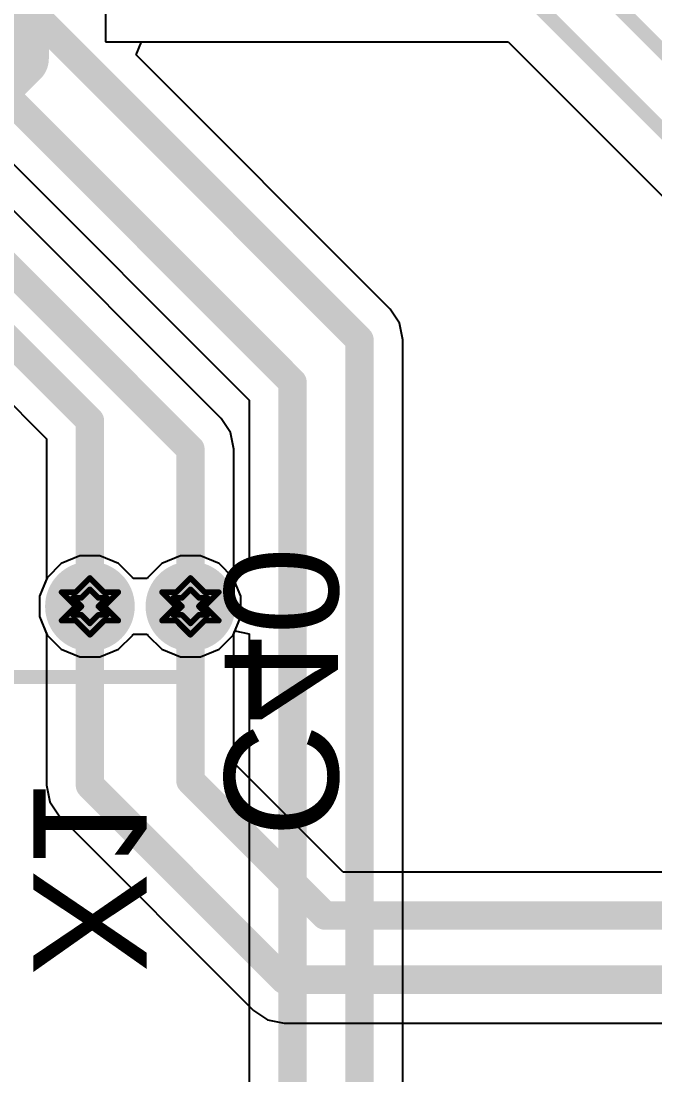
# Model space of a CAD drawing. Header units: inches. Extents: x -2.7 to 10.9, y -2.9 to 7.4.
# Drawn here: x 2.2453 to 2.4688, y -0.433 to -0.0617 of the extents above; entities that cross this region are included whole.
import ezdxf

# ---------------------------------------------------------------- set-up
doc = ezdxf.new("R2010")
doc.units = ezdxf.units.IN
doc.header["$MEASUREMENT"] = 0
for name, color, linetype in [('Board Outline', 216, 'Continuous'), ('Bottom Layer', 5, 'Continuous'), ('Bottom Overlay', 54, 'Continuous'), ('Bottom Solder', 6, 'Continuous'), ('Drill Drawing', 1, 'Continuous'), ('Layer 2', 16, 'Continuous'), ('Layer 3', 76, 'Continuous'), ('Top Layer', 1, 'Continuous'), ('Top Solder', 216, 'Continuous'), ('Via Holes', 16, 'Continuous')]:
    doc.layers.add(name, color=color, linetype=linetype)
doc.styles.add('Arial', font='', dxfattribs={"height": 0.2})
doc.styles.get('Arial').set_extended_font_data('Arial')

msp = doc.modelspace()

# ---------------------------------------------------------------- hatches: boundary and pattern name
at = {"layer": 'Bottom Layer'}
h = msp.add_hatch(color=5, dxfattribs=at)
edge = h.paths.add_edge_path()
edge.add_arc((2.26956, -0.26794), 0.01181, 0, 360)
h = msp.add_hatch(color=5, dxfattribs=at)
edge = h.paths.add_edge_path()
edge.add_arc((2.305, -0.26794), 0.01181, 0, 360)
at = {"layer": 'Bottom Solder'}
h = msp.add_hatch(color=6, dxfattribs=at)
edge = h.paths.add_edge_path()
edge.add_arc((2.26956, -0.26794), 0.01581, 0, 360)
h = msp.add_hatch(color=6, dxfattribs=at)
edge = h.paths.add_edge_path()
edge.add_arc((2.305, -0.26794), 0.01581, 0, 360)
at = {"layer": 'Layer 2'}
h = msp.add_hatch(color=16, dxfattribs=at)
edge = h.paths.add_edge_path()
edge.add_arc((2.26956, -0.26794), 0.01181, 0, 360)
h = msp.add_hatch(color=16, dxfattribs=at)
edge = h.paths.add_edge_path()
edge.add_arc((2.305, -0.26794), 0.01181, 0, 360)
at = {"layer": 'Layer 3'}
h = msp.add_hatch(color=76, dxfattribs=at)
edge = h.paths.add_edge_path()
edge.add_arc((2.26956, -0.26794), 0.01181, 0, 360)
h = msp.add_hatch(color=76, dxfattribs=at)
edge = h.paths.add_edge_path()
edge.add_arc((2.305, -0.26794), 0.01181, 0, 360)
at = {"layer": 'Top Layer'}
h = msp.add_hatch(color=1, dxfattribs=at)
edge = h.paths.add_edge_path()
edge.add_arc((2.26956, -0.26794), 0.01181, 0, 360)
h = msp.add_hatch(color=1, dxfattribs=at)
edge = h.paths.add_edge_path()
edge.add_arc((2.305, -0.26794), 0.01181, 0, 360)
at = {"layer": 'Top Solder'}
h = msp.add_hatch(color=216, dxfattribs=at)
edge = h.paths.add_edge_path()
edge.add_arc((2.26956, -0.26794), 0.01581, 0, 360)
h = msp.add_hatch(color=216, dxfattribs=at)
edge = h.paths.add_edge_path()
edge.add_arc((2.305, -0.26794), 0.01581, 0, 360)
at = {"layer": 'Via Holes'}
h = msp.add_hatch(color=7, dxfattribs=at)
edge = h.paths.add_edge_path()
edge.add_arc((2.26956, -0.26794), 0.00591, 0, 360)
h = msp.add_hatch(color=7, dxfattribs=at)
edge = h.paths.add_edge_path()
edge.add_arc((2.305, -0.26794), 0.00591, 0, 360)

# ---------------------------------------------------------------- linework, layer by layer
at = {"layer": 'Board Outline'}
for points in [[(2.43239, -0.03328, 0.005, 0.005, 0), (2.62036, -0.22125, 0.005, 0.005, 0)], [(2.42452, -0.05328, 0.005, 0.005, 0), (2.61249, -0.24125, 0.005, 0.005, 0)], [(2.84412, -0.24125, 0.005, 0.005, -0.741893), (-2.49969, -1.37795, 0.005, 0.005, 0)]]:
    msp.add_lwpolyline(points, format="xyseb", dxfattribs=at)
at = {"layer": 'Bottom Layer'}
for p, q in [((2.17267, -0.04228), (2.32571, -0.19531)), ((2.31581, -0.20176), (2.16246, -0.0484)), ((2.28582, -0.07362), (2.28773, -0.069)), ((2.28773, -0.069), (2.417, -0.069)), ((2.417, -0.069), (2.609, -0.261)), ((2.37543, -0.16324), (2.28582, -0.07362)), ((2.12456, -0.07919), (2.25426, -0.20889)), ((2.37875, -0.1682), (2.37543, -0.16324)), ((2.37991, -0.17405), (2.37875, -0.1682)), ((2.37991, -0.68742), (2.37991, -0.17405)), ((2.32571, -0.19531), (2.32571, -0.25229)), ((2.31913, -0.20672), (2.31581, -0.20176)), ((2.32029, -0.21257), (2.31913, -0.20672)), ((2.25426, -0.20889), (2.25426, -0.25832)), ((2.32029, -0.2543), (2.32029, -0.21257)), ((2.32571, -0.25229), (2.32071, -0.25464)), ((2.32071, -0.25464), (2.32029, -0.2543)), ((2.25426, -0.25832), (2.25175, -0.26439)), ((2.25175, -0.26439), (2.25175, -0.27148)), ((2.25175, -0.27148), (2.25446, -0.27803)), ((2.25446, -0.27803), (2.25947, -0.28304)), ((2.27965, -0.28304), (2.28466, -0.27803)), ((2.28466, -0.27803), (2.28478, -0.27773)), ((2.28478, -0.27773), (2.28978, -0.27773)), ((2.28978, -0.27773), (2.2899, -0.27803)), ((2.2899, -0.27803), (2.29491, -0.28304)), ((2.31509, -0.28304), (2.3201, -0.27803)), ((2.3201, -0.27803), (2.32071, -0.27656)), ((2.32071, -0.27656), (2.32571, -0.27756)), ((2.32571, -0.27756), (2.32571, -0.68952)), ((2.25947, -0.28304), (2.26602, -0.28575)), ((2.26602, -0.28575), (2.2731, -0.28575)), ((2.2731, -0.28575), (2.27965, -0.28304)), ((2.29491, -0.28304), (2.30146, -0.28575)), ((2.30146, -0.28575), (2.30854, -0.28575)), ((2.30854, -0.28575), (2.31509, -0.28304))]:
    msp.add_line(p, q, dxfattribs=at)
for points in [[(2.20857, -0.018, 0.01, 0.01, 0), (2.36462, -0.17405, 0.01, 0.01, 0)], [(2.18349, -0.03147, 0.01, 0.01, 0), (2.341, -0.18898, 0.01, 0.01, 0)], [(2.14716, -0.05473, 0.01, 0.01, 0), (2.305, -0.21257, 0.01, 0.01, 0)], [(2.13134, -0.06434, 0.01, 0.01, 0), (2.26956, -0.20256, 0.01, 0.01, 0)], [(2.36462, -0.68742, 0.01, 0.01, 0), (2.36462, -0.17405, 0.01, 0.01, 0)], [(2.341, -0.68956, 0.01, 0.01, 0), (2.341, -0.18898, 0.01, 0.01, 0)], [(2.26956, -0.26794, 0.01, 0.01, 0), (2.26956, -0.20256, 0.01, 0.01, 0)], [(2.305, -0.26794, 0.01, 0.01, 0), (2.305, -0.21257, 0.01, 0.01, 0)]]:
    msp.add_lwpolyline(points, format="xyseb", dxfattribs=at)
for points in [[(2.36212, -0.17405, 0.005, 0.005, 1), (2.36712, -0.17405, 0.005, 0.005, 1)], [(2.36212, -0.17405, 0.005, 0.005, 1), (2.36712, -0.17405, 0.005, 0.005, 1)], [(2.3385, -0.18898, 0.005, 0.005, 1), (2.3435, -0.18898, 0.005, 0.005, 1)], [(2.3385, -0.18898, 0.005, 0.005, 1), (2.3435, -0.18898, 0.005, 0.005, 1)], [(2.26706, -0.20256, 0.005, 0.005, 1), (2.27206, -0.20256, 0.005, 0.005, 1)], [(2.26706, -0.20256, 0.005, 0.005, 1), (2.27206, -0.20256, 0.005, 0.005, 1)], [(2.3025, -0.21257, 0.005, 0.005, 1), (2.3075, -0.21257, 0.005, 0.005, 1)], [(2.3025, -0.21257, 0.005, 0.005, 1), (2.3075, -0.21257, 0.005, 0.005, 1)], [(2.26706, -0.26794, 0.005, 0.005, 1), (2.27206, -0.26794, 0.005, 0.005, 1)], [(2.3025, -0.26794, 0.005, 0.005, 1), (2.3075, -0.26794, 0.005, 0.005, 1)]]:
    msp.add_lwpolyline(points, format="xyseb", close=True, dxfattribs=at)
at = {"layer": 'Bottom Overlay'}
msp.add_lwpolyline([(2.15727, -0.29282, 0.005, 0.005, 0), (2.30172, -0.29282, 0.005, 0.005, 0)], format="xyseb", dxfattribs=at)
msp.add_lwpolyline([(2.30047, -0.29282, 0.0025, 0.0025, 1), (2.30297, -0.29282, 0.0025, 0.0025, 1)], format="xyseb", close=True, dxfattribs=at)
at = {"layer": 'Drill Drawing'}
for points in [[(2.26456, -0.26294, 0.002, 0.002, 0), (2.26956, -0.25794, 0.002, 0.002, 0)], [(2.26956, -0.25794, 0.002, 0.002, 0), (2.27456, -0.26294, 0.002, 0.002, 0)], [(2.3, -0.26294, 0.002, 0.002, 0), (2.305, -0.25794, 0.002, 0.002, 0)], [(2.305, -0.25794, 0.002, 0.002, 0), (2.31, -0.26294, 0.002, 0.002, 0)], [(2.25956, -0.26294, 0.002, 0.002, 0), (2.26456, -0.26794, 0.002, 0.002, 0)], [(2.25956, -0.26294, 0.002, 0.002, 0), (2.26456, -0.26294, 0.002, 0.002, 0)], [(2.26656, -0.26494, 0.002, 0.002, 0), (2.26956, -0.26194, 0.002, 0.002, 0)], [(2.26956, -0.26194, 0.002, 0.002, 0), (2.27256, -0.26494, 0.002, 0.002, 0)], [(2.27456, -0.26294, 0.002, 0.002, 0), (2.27956, -0.26294, 0.002, 0.002, 0)], [(2.27456, -0.26794, 0.002, 0.002, 0), (2.27956, -0.26294, 0.002, 0.002, 0)], [(2.295, -0.26294, 0.002, 0.002, 0), (2.3, -0.26794, 0.002, 0.002, 0)], [(2.295, -0.26294, 0.002, 0.002, 0), (2.3, -0.26294, 0.002, 0.002, 0)], [(2.302, -0.26494, 0.002, 0.002, 0), (2.305, -0.26194, 0.002, 0.002, 0)], [(2.305, -0.26194, 0.002, 0.002, 0), (2.308, -0.26494, 0.002, 0.002, 0)], [(2.31, -0.26294, 0.002, 0.002, 0), (2.315, -0.26294, 0.002, 0.002, 0)], [(2.31, -0.26794, 0.002, 0.002, 0), (2.315, -0.26294, 0.002, 0.002, 0)], [(2.25956, -0.27294, 0.002, 0.002, 0), (2.26456, -0.26794, 0.002, 0.002, 0)], [(2.26356, -0.26494, 0.002, 0.002, 0), (2.26656, -0.26794, 0.002, 0.002, 0)], [(2.26356, -0.26494, 0.002, 0.002, 0), (2.26656, -0.26494, 0.002, 0.002, 0)], [(2.26356, -0.27094, 0.002, 0.002, 0), (2.26656, -0.26794, 0.002, 0.002, 0)], [(2.27256, -0.26494, 0.002, 0.002, 0), (2.27556, -0.26494, 0.002, 0.002, 0)], [(2.27256, -0.26794, 0.002, 0.002, 0), (2.27556, -0.26494, 0.002, 0.002, 0)], [(2.27256, -0.26794, 0.002, 0.002, 0), (2.27556, -0.27094, 0.002, 0.002, 0)], [(2.27456, -0.26794, 0.002, 0.002, 0), (2.27956, -0.27294, 0.002, 0.002, 0)], [(2.295, -0.27294, 0.002, 0.002, 0), (2.3, -0.26794, 0.002, 0.002, 0)], [(2.299, -0.26494, 0.002, 0.002, 0), (2.302, -0.26794, 0.002, 0.002, 0)], [(2.299, -0.26494, 0.002, 0.002, 0), (2.302, -0.26494, 0.002, 0.002, 0)], [(2.299, -0.27094, 0.002, 0.002, 0), (2.302, -0.26794, 0.002, 0.002, 0)], [(2.308, -0.26494, 0.002, 0.002, 0), (2.311, -0.26494, 0.002, 0.002, 0)], [(2.308, -0.26794, 0.002, 0.002, 0), (2.311, -0.26494, 0.002, 0.002, 0)], [(2.308, -0.26794, 0.002, 0.002, 0), (2.311, -0.27094, 0.002, 0.002, 0)], [(2.31, -0.26794, 0.002, 0.002, 0), (2.315, -0.27294, 0.002, 0.002, 0)], [(2.26356, -0.27094, 0.002, 0.002, 0), (2.26656, -0.27094, 0.002, 0.002, 0)], [(2.26656, -0.27094, 0.002, 0.002, 0), (2.26956, -0.27394, 0.002, 0.002, 0)], [(2.26956, -0.27394, 0.002, 0.002, 0), (2.27256, -0.27094, 0.002, 0.002, 0)], [(2.27256, -0.27094, 0.002, 0.002, 0), (2.27556, -0.27094, 0.002, 0.002, 0)], [(2.299, -0.27094, 0.002, 0.002, 0), (2.302, -0.27094, 0.002, 0.002, 0)], [(2.302, -0.27094, 0.002, 0.002, 0), (2.305, -0.27394, 0.002, 0.002, 0)], [(2.305, -0.27394, 0.002, 0.002, 0), (2.308, -0.27094, 0.002, 0.002, 0)], [(2.308, -0.27094, 0.002, 0.002, 0), (2.311, -0.27094, 0.002, 0.002, 0)], [(2.25956, -0.27294, 0.002, 0.002, 0), (2.26456, -0.27294, 0.002, 0.002, 0)], [(2.26456, -0.27294, 0.002, 0.002, 0), (2.26956, -0.27794, 0.002, 0.002, 0)], [(2.26956, -0.27794, 0.002, 0.002, 0), (2.27456, -0.27294, 0.002, 0.002, 0)], [(2.27456, -0.27294, 0.002, 0.002, 0), (2.27956, -0.27294, 0.002, 0.002, 0)], [(2.295, -0.27294, 0.002, 0.002, 0), (2.3, -0.27294, 0.002, 0.002, 0)], [(2.3, -0.27294, 0.002, 0.002, 0), (2.305, -0.27794, 0.002, 0.002, 0)], [(2.305, -0.27794, 0.002, 0.002, 0), (2.31, -0.27294, 0.002, 0.002, 0)], [(2.31, -0.27294, 0.002, 0.002, 0), (2.315, -0.27294, 0.002, 0.002, 0)]]:
    msp.add_lwpolyline(points, format="xyseb", dxfattribs=at)
for points in [[(2.26906, -0.25794, 0.001, 0.001, 1), (2.27006, -0.25794, 0.001, 0.001, 1)], [(2.26906, -0.25794, 0.001, 0.001, 1), (2.27006, -0.25794, 0.001, 0.001, 1)], [(2.3045, -0.25794, 0.001, 0.001, 1), (2.3055, -0.25794, 0.001, 0.001, 1)], [(2.3045, -0.25794, 0.001, 0.001, 1), (2.3055, -0.25794, 0.001, 0.001, 1)], [(2.25906, -0.26294, 0.001, 0.001, 1), (2.26006, -0.26294, 0.001, 0.001, 1)], [(2.25906, -0.26294, 0.001, 0.001, 1), (2.26006, -0.26294, 0.001, 0.001, 1)], [(2.26406, -0.26294, 0.001, 0.001, 1), (2.26506, -0.26294, 0.001, 0.001, 1)], [(2.26406, -0.26294, 0.001, 0.001, 1), (2.26506, -0.26294, 0.001, 0.001, 1)], [(2.26906, -0.26194, 0.001, 0.001, 1), (2.27006, -0.26194, 0.001, 0.001, 1)], [(2.26906, -0.26194, 0.001, 0.001, 1), (2.27006, -0.26194, 0.001, 0.001, 1)], [(2.27406, -0.26294, 0.001, 0.001, 1), (2.27506, -0.26294, 0.001, 0.001, 1)], [(2.27406, -0.26294, 0.001, 0.001, 1), (2.27506, -0.26294, 0.001, 0.001, 1)], [(2.27906, -0.26294, 0.001, 0.001, 1), (2.28006, -0.26294, 0.001, 0.001, 1)], [(2.27906, -0.26294, 0.001, 0.001, 1), (2.28006, -0.26294, 0.001, 0.001, 1)], [(2.2945, -0.26294, 0.001, 0.001, 1), (2.2955, -0.26294, 0.001, 0.001, 1)], [(2.2945, -0.26294, 0.001, 0.001, 1), (2.2955, -0.26294, 0.001, 0.001, 1)], [(2.2995, -0.26294, 0.001, 0.001, 1), (2.3005, -0.26294, 0.001, 0.001, 1)], [(2.2995, -0.26294, 0.001, 0.001, 1), (2.3005, -0.26294, 0.001, 0.001, 1)], [(2.3045, -0.26194, 0.001, 0.001, 1), (2.3055, -0.26194, 0.001, 0.001, 1)], [(2.3045, -0.26194, 0.001, 0.001, 1), (2.3055, -0.26194, 0.001, 0.001, 1)], [(2.3095, -0.26294, 0.001, 0.001, 1), (2.3105, -0.26294, 0.001, 0.001, 1)], [(2.3095, -0.26294, 0.001, 0.001, 1), (2.3105, -0.26294, 0.001, 0.001, 1)], [(2.3145, -0.26294, 0.001, 0.001, 1), (2.3155, -0.26294, 0.001, 0.001, 1)], [(2.3145, -0.26294, 0.001, 0.001, 1), (2.3155, -0.26294, 0.001, 0.001, 1)], [(2.26306, -0.26494, 0.001, 0.001, 1), (2.26406, -0.26494, 0.001, 0.001, 1)], [(2.26306, -0.26494, 0.001, 0.001, 1), (2.26406, -0.26494, 0.001, 0.001, 1)], [(2.26406, -0.26794, 0.001, 0.001, 1), (2.26506, -0.26794, 0.001, 0.001, 1)], [(2.26406, -0.26794, 0.001, 0.001, 1), (2.26506, -0.26794, 0.001, 0.001, 1)], [(2.26606, -0.26494, 0.001, 0.001, 1), (2.26706, -0.26494, 0.001, 0.001, 1)], [(2.26606, -0.26494, 0.001, 0.001, 1), (2.26706, -0.26494, 0.001, 0.001, 1)], [(2.26606, -0.26794, 0.001, 0.001, 1), (2.26706, -0.26794, 0.001, 0.001, 1)], [(2.26606, -0.26794, 0.001, 0.001, 1), (2.26706, -0.26794, 0.001, 0.001, 1)], [(2.27206, -0.26494, 0.001, 0.001, 1), (2.27306, -0.26494, 0.001, 0.001, 1)], [(2.27206, -0.26494, 0.001, 0.001, 1), (2.27306, -0.26494, 0.001, 0.001, 1)], [(2.27206, -0.26794, 0.001, 0.001, 1), (2.27306, -0.26794, 0.001, 0.001, 1)], [(2.27206, -0.26794, 0.001, 0.001, 1), (2.27306, -0.26794, 0.001, 0.001, 1)], [(2.27406, -0.26794, 0.001, 0.001, 1), (2.27506, -0.26794, 0.001, 0.001, 1)], [(2.27406, -0.26794, 0.001, 0.001, 1), (2.27506, -0.26794, 0.001, 0.001, 1)], [(2.27506, -0.26494, 0.001, 0.001, 1), (2.27606, -0.26494, 0.001, 0.001, 1)], [(2.27506, -0.26494, 0.001, 0.001, 1), (2.27606, -0.26494, 0.001, 0.001, 1)], [(2.2985, -0.26494, 0.001, 0.001, 1), (2.2995, -0.26494, 0.001, 0.001, 1)], [(2.2985, -0.26494, 0.001, 0.001, 1), (2.2995, -0.26494, 0.001, 0.001, 1)], [(2.2995, -0.26794, 0.001, 0.001, 1), (2.3005, -0.26794, 0.001, 0.001, 1)], [(2.2995, -0.26794, 0.001, 0.001, 1), (2.3005, -0.26794, 0.001, 0.001, 1)], [(2.3015, -0.26494, 0.001, 0.001, 1), (2.3025, -0.26494, 0.001, 0.001, 1)], [(2.3015, -0.26494, 0.001, 0.001, 1), (2.3025, -0.26494, 0.001, 0.001, 1)], [(2.3015, -0.26794, 0.001, 0.001, 1), (2.3025, -0.26794, 0.001, 0.001, 1)], [(2.3015, -0.26794, 0.001, 0.001, 1), (2.3025, -0.26794, 0.001, 0.001, 1)], [(2.3075, -0.26494, 0.001, 0.001, 1), (2.3085, -0.26494, 0.001, 0.001, 1)], [(2.3075, -0.26494, 0.001, 0.001, 1), (2.3085, -0.26494, 0.001, 0.001, 1)], [(2.3075, -0.26794, 0.001, 0.001, 1), (2.3085, -0.26794, 0.001, 0.001, 1)], [(2.3075, -0.26794, 0.001, 0.001, 1), (2.3085, -0.26794, 0.001, 0.001, 1)], [(2.3095, -0.26794, 0.001, 0.001, 1), (2.3105, -0.26794, 0.001, 0.001, 1)], [(2.3095, -0.26794, 0.001, 0.001, 1), (2.3105, -0.26794, 0.001, 0.001, 1)], [(2.3105, -0.26494, 0.001, 0.001, 1), (2.3115, -0.26494, 0.001, 0.001, 1)], [(2.3105, -0.26494, 0.001, 0.001, 1), (2.3115, -0.26494, 0.001, 0.001, 1)], [(2.26306, -0.27094, 0.001, 0.001, 1), (2.26406, -0.27094, 0.001, 0.001, 1)], [(2.26306, -0.27094, 0.001, 0.001, 1), (2.26406, -0.27094, 0.001, 0.001, 1)], [(2.26606, -0.27094, 0.001, 0.001, 1), (2.26706, -0.27094, 0.001, 0.001, 1)], [(2.26606, -0.27094, 0.001, 0.001, 1), (2.26706, -0.27094, 0.001, 0.001, 1)], [(2.27206, -0.27094, 0.001, 0.001, 1), (2.27306, -0.27094, 0.001, 0.001, 1)], [(2.27206, -0.27094, 0.001, 0.001, 1), (2.27306, -0.27094, 0.001, 0.001, 1)], [(2.27506, -0.27094, 0.001, 0.001, 1), (2.27606, -0.27094, 0.001, 0.001, 1)], [(2.27506, -0.27094, 0.001, 0.001, 1), (2.27606, -0.27094, 0.001, 0.001, 1)], [(2.2985, -0.27094, 0.001, 0.001, 1), (2.2995, -0.27094, 0.001, 0.001, 1)], [(2.2985, -0.27094, 0.001, 0.001, 1), (2.2995, -0.27094, 0.001, 0.001, 1)], [(2.3015, -0.27094, 0.001, 0.001, 1), (2.3025, -0.27094, 0.001, 0.001, 1)], [(2.3015, -0.27094, 0.001, 0.001, 1), (2.3025, -0.27094, 0.001, 0.001, 1)], [(2.3075, -0.27094, 0.001, 0.001, 1), (2.3085, -0.27094, 0.001, 0.001, 1)], [(2.3075, -0.27094, 0.001, 0.001, 1), (2.3085, -0.27094, 0.001, 0.001, 1)], [(2.3105, -0.27094, 0.001, 0.001, 1), (2.3115, -0.27094, 0.001, 0.001, 1)], [(2.3105, -0.27094, 0.001, 0.001, 1), (2.3115, -0.27094, 0.001, 0.001, 1)], [(2.25906, -0.27294, 0.001, 0.001, 1), (2.26006, -0.27294, 0.001, 0.001, 1)], [(2.25906, -0.27294, 0.001, 0.001, 1), (2.26006, -0.27294, 0.001, 0.001, 1)], [(2.26406, -0.27294, 0.001, 0.001, 1), (2.26506, -0.27294, 0.001, 0.001, 1)], [(2.26406, -0.27294, 0.001, 0.001, 1), (2.26506, -0.27294, 0.001, 0.001, 1)], [(2.26906, -0.27394, 0.001, 0.001, 1), (2.27006, -0.27394, 0.001, 0.001, 1)], [(2.26906, -0.27394, 0.001, 0.001, 1), (2.27006, -0.27394, 0.001, 0.001, 1)], [(2.27406, -0.27294, 0.001, 0.001, 1), (2.27506, -0.27294, 0.001, 0.001, 1)], [(2.27406, -0.27294, 0.001, 0.001, 1), (2.27506, -0.27294, 0.001, 0.001, 1)], [(2.27906, -0.27294, 0.001, 0.001, 1), (2.28006, -0.27294, 0.001, 0.001, 1)], [(2.27906, -0.27294, 0.001, 0.001, 1), (2.28006, -0.27294, 0.001, 0.001, 1)], [(2.2945, -0.27294, 0.001, 0.001, 1), (2.2955, -0.27294, 0.001, 0.001, 1)], [(2.2945, -0.27294, 0.001, 0.001, 1), (2.2955, -0.27294, 0.001, 0.001, 1)], [(2.2995, -0.27294, 0.001, 0.001, 1), (2.3005, -0.27294, 0.001, 0.001, 1)], [(2.2995, -0.27294, 0.001, 0.001, 1), (2.3005, -0.27294, 0.001, 0.001, 1)], [(2.3045, -0.27394, 0.001, 0.001, 1), (2.3055, -0.27394, 0.001, 0.001, 1)], [(2.3045, -0.27394, 0.001, 0.001, 1), (2.3055, -0.27394, 0.001, 0.001, 1)], [(2.3095, -0.27294, 0.001, 0.001, 1), (2.3105, -0.27294, 0.001, 0.001, 1)], [(2.3095, -0.27294, 0.001, 0.001, 1), (2.3105, -0.27294, 0.001, 0.001, 1)], [(2.3145, -0.27294, 0.001, 0.001, 1), (2.3155, -0.27294, 0.001, 0.001, 1)], [(2.3145, -0.27294, 0.001, 0.001, 1), (2.3155, -0.27294, 0.001, 0.001, 1)], [(2.26906, -0.27794, 0.001, 0.001, 1), (2.27006, -0.27794, 0.001, 0.001, 1)], [(2.26906, -0.27794, 0.001, 0.001, 1), (2.27006, -0.27794, 0.001, 0.001, 1)], [(2.3045, -0.27794, 0.001, 0.001, 1), (2.3055, -0.27794, 0.001, 0.001, 1)], [(2.3045, -0.27794, 0.001, 0.001, 1), (2.3055, -0.27794, 0.001, 0.001, 1)]]:
    msp.add_lwpolyline(points, format="xyseb", close=True, dxfattribs=at)
at = {"layer": 'Layer 2'}
for p, q in [((2.275, 0.079), (2.275, -0.069)), ((2.275, -0.069), (2.417, -0.069)), ((2.417, -0.069), (2.609, -0.261)), ((2.26602, -0.25013), (2.25947, -0.25284)), ((2.2731, -0.25013), (2.26602, -0.25013)), ((2.27965, -0.25284), (2.2731, -0.25013)), ((2.30146, -0.25013), (2.29491, -0.25284)), ((2.30854, -0.25013), (2.30146, -0.25013)), ((2.31509, -0.25284), (2.30854, -0.25013)), ((2.25947, -0.25284), (2.25446, -0.25785)), ((2.28466, -0.25785), (2.27965, -0.25284)), ((2.29491, -0.25284), (2.2899, -0.25785)), ((2.3201, -0.25785), (2.31509, -0.25284)), ((2.25446, -0.25785), (2.25175, -0.26439)), ((2.28478, -0.25814), (2.28466, -0.25785)), ((2.28978, -0.25814), (2.28478, -0.25814)), ((2.2899, -0.25785), (2.28978, -0.25814)), ((2.32281, -0.26439), (2.3201, -0.25785)), ((2.25175, -0.26439), (2.25175, -0.27148)), ((2.32281, -0.27148), (2.32281, -0.26439)), ((2.25175, -0.27148), (2.25446, -0.27803)), ((2.3201, -0.27803), (2.32281, -0.27148)), ((2.25446, -0.27803), (2.25947, -0.28304)), ((2.27965, -0.28304), (2.28466, -0.27803)), ((2.28466, -0.27803), (2.28478, -0.27773)), ((2.28478, -0.27773), (2.28978, -0.27773)), ((2.28978, -0.27773), (2.2899, -0.27803)), ((2.2899, -0.27803), (2.29491, -0.28304)), ((2.31509, -0.28304), (2.3201, -0.27803)), ((2.25947, -0.28304), (2.26602, -0.28575)), ((2.26602, -0.28575), (2.2731, -0.28575)), ((2.2731, -0.28575), (2.27965, -0.28304)), ((2.29491, -0.28304), (2.30146, -0.28575)), ((2.30146, -0.28575), (2.30854, -0.28575)), ((2.30854, -0.28575), (2.31509, -0.28304))]:
    msp.add_line(p, q, dxfattribs=at)
at = {"layer": 'Layer 3'}
for p, q in [((2.275, 0.079), (2.275, -0.069)), ((2.275, -0.069), (2.417, -0.069)), ((2.417, -0.069), (2.609, -0.261)), ((2.26602, -0.25013), (2.25947, -0.25284)), ((2.2731, -0.25013), (2.26602, -0.25013)), ((2.27965, -0.25284), (2.2731, -0.25013)), ((2.30146, -0.25013), (2.29491, -0.25284)), ((2.30854, -0.25013), (2.30146, -0.25013)), ((2.31509, -0.25284), (2.30854, -0.25013)), ((2.25947, -0.25284), (2.25446, -0.25785)), ((2.28466, -0.25785), (2.27965, -0.25284)), ((2.29491, -0.25284), (2.2899, -0.25785)), ((2.3201, -0.25785), (2.31509, -0.25284)), ((2.25446, -0.25785), (2.25175, -0.26439)), ((2.28478, -0.25814), (2.28466, -0.25785)), ((2.28978, -0.25814), (2.28478, -0.25814)), ((2.2899, -0.25785), (2.28978, -0.25814)), ((2.32281, -0.26439), (2.3201, -0.25785)), ((2.25175, -0.26439), (2.25175, -0.27148)), ((2.32281, -0.27148), (2.32281, -0.26439)), ((2.25175, -0.27148), (2.25446, -0.27803)), ((2.3201, -0.27803), (2.32281, -0.27148)), ((2.25446, -0.27803), (2.25947, -0.28304)), ((2.27965, -0.28304), (2.28466, -0.27803)), ((2.28466, -0.27803), (2.28478, -0.27773)), ((2.28478, -0.27773), (2.28978, -0.27773)), ((2.28978, -0.27773), (2.2899, -0.27803)), ((2.2899, -0.27803), (2.29491, -0.28304)), ((2.31509, -0.28304), (2.3201, -0.27803)), ((2.25947, -0.28304), (2.26602, -0.28575)), ((2.26602, -0.28575), (2.2731, -0.28575)), ((2.2731, -0.28575), (2.27965, -0.28304)), ((2.29491, -0.28304), (2.30146, -0.28575)), ((2.30146, -0.28575), (2.30854, -0.28575)), ((2.30854, -0.28575), (2.31509, -0.28304))]:
    msp.add_line(p, q, dxfattribs=at)
for points in [[(2.24508, -0.07498, 0.02, 0.02, 0), (2.24508, -0.0083, 0.02, 0.02, 0)], [(2.22706, -0.093, 0.02, 0.02, 0), (2.24508, -0.07498, 0.02, 0.02, 0)]]:
    msp.add_lwpolyline(points, format="xyseb", dxfattribs=at)
msp.add_lwpolyline([(2.24008, -0.07498, 0.01, 0.01, 1), (2.25008, -0.07498, 0.01, 0.01, 1)], format="xyseb", close=True, dxfattribs=at)
msp.add_lwpolyline([(2.24008, -0.07498, 0.01, 0.01, 1), (2.25008, -0.07498, 0.01, 0.01, 1)], format="xyseb", close=True, dxfattribs=at)
at = {"layer": 'Top Layer'}
for p, q in [((2.275, -0.02065), (2.275, -0.069)), ((2.275, -0.069), (2.417, -0.069)), ((2.417, -0.069), (2.609, -0.261)), ((2.26602, -0.25013), (2.25947, -0.25284)), ((2.2731, -0.25013), (2.26602, -0.25013)), ((2.27965, -0.25284), (2.2731, -0.25013)), ((2.30146, -0.25013), (2.29491, -0.25284)), ((2.30854, -0.25013), (2.30146, -0.25013)), ((2.31509, -0.25284), (2.30854, -0.25013)), ((2.25947, -0.25284), (2.25446, -0.25785)), ((2.28466, -0.25785), (2.27965, -0.25284)), ((2.29491, -0.25284), (2.2899, -0.25785)), ((2.3201, -0.25785), (2.31509, -0.25284)), ((2.25446, -0.25785), (2.25175, -0.26439)), ((2.28478, -0.25814), (2.28466, -0.25785)), ((2.28978, -0.25814), (2.28478, -0.25814)), ((2.2899, -0.25785), (2.28978, -0.25814)), ((2.32281, -0.26439), (2.3201, -0.25785)), ((2.25175, -0.26439), (2.25175, -0.27148)), ((2.32281, -0.27148), (2.32281, -0.26439)), ((2.25175, -0.27148), (2.25426, -0.27756)), ((2.32029, -0.27756), (2.32281, -0.27148)), ((2.25426, -0.27756), (2.25426, -0.33095)), ((2.32029, -0.32303), (2.32029, -0.27756)), ((2.35886, -0.3616), (2.32029, -0.32303)), ((2.25426, -0.33095), (2.25543, -0.33681)), ((2.25543, -0.33681), (2.25874, -0.34177)), ((2.25874, -0.34177), (2.32725, -0.41028)), ((2.52168, -0.3616), (2.35886, -0.3616)), ((2.32725, -0.41028), (2.33221, -0.41359)), ((2.33221, -0.41359), (2.33806, -0.41476)), ((2.33806, -0.41476), (2.4974, -0.41476))]:
    msp.add_line(p, q, dxfattribs=at)
for points in [[(2.26956, -0.33095, 0.01, 0.01, 0), (2.26956, -0.26794, 0.01, 0.01, 0)], [(2.305, -0.32937, 0.01, 0.01, 0), (2.305, -0.2687, 0.01, 0.01, 0)], [(2.26956, -0.33095, 0.01, 0.01, 0), (2.33806, -0.39946, 0.01, 0.01, 0)], [(2.305, -0.32937, 0.01, 0.01, 0), (2.35253, -0.3769, 0.01, 0.01, 0)], [(2.35253, -0.3769, 0.01, 0.01, 0), (2.52168, -0.3769, 0.01, 0.01, 0)], [(2.33806, -0.39946, 0.01, 0.01, 0), (2.50374, -0.39946, 0.01, 0.01, 0)]]:
    msp.add_lwpolyline(points, format="xyseb", dxfattribs=at)
for points in [[(2.26706, -0.26794, 0.005, 0.005, 1), (2.27206, -0.26794, 0.005, 0.005, 1)], [(2.3025, -0.2687, 0.005, 0.005, 1), (2.3075, -0.2687, 0.005, 0.005, 1)], [(2.26706, -0.33095, 0.005, 0.005, 1), (2.27206, -0.33095, 0.005, 0.005, 1)], [(2.26706, -0.33095, 0.005, 0.005, 1), (2.27206, -0.33095, 0.005, 0.005, 1)], [(2.3025, -0.32937, 0.005, 0.005, 1), (2.3075, -0.32937, 0.005, 0.005, 1)], [(2.3025, -0.32937, 0.005, 0.005, 1), (2.3075, -0.32937, 0.005, 0.005, 1)], [(2.35003, -0.3769, 0.005, 0.005, 1), (2.35503, -0.3769, 0.005, 0.005, 1)], [(2.35003, -0.3769, 0.005, 0.005, 1), (2.35503, -0.3769, 0.005, 0.005, 1)], [(2.33556, -0.39946, 0.005, 0.005, 1), (2.34056, -0.39946, 0.005, 0.005, 1)], [(2.33556, -0.39946, 0.005, 0.005, 1), (2.34056, -0.39946, 0.005, 0.005, 1)]]:
    msp.add_lwpolyline(points, format="xyseb", close=True, dxfattribs=at)

# ---------------------------------------------------------------- texts
at = {"layer": 'Bottom Overlay', "style": 'Arial', "text_generation_flag": 2}
for s, p in [('C40', (2.31706, -0.34942)), ('X1', (2.24956, -0.39806))]:
    msp.add_text(s, height=0.04, rotation=270, dxfattribs=at).set_placement(p)

doc.saveas('drawing.dxf')
